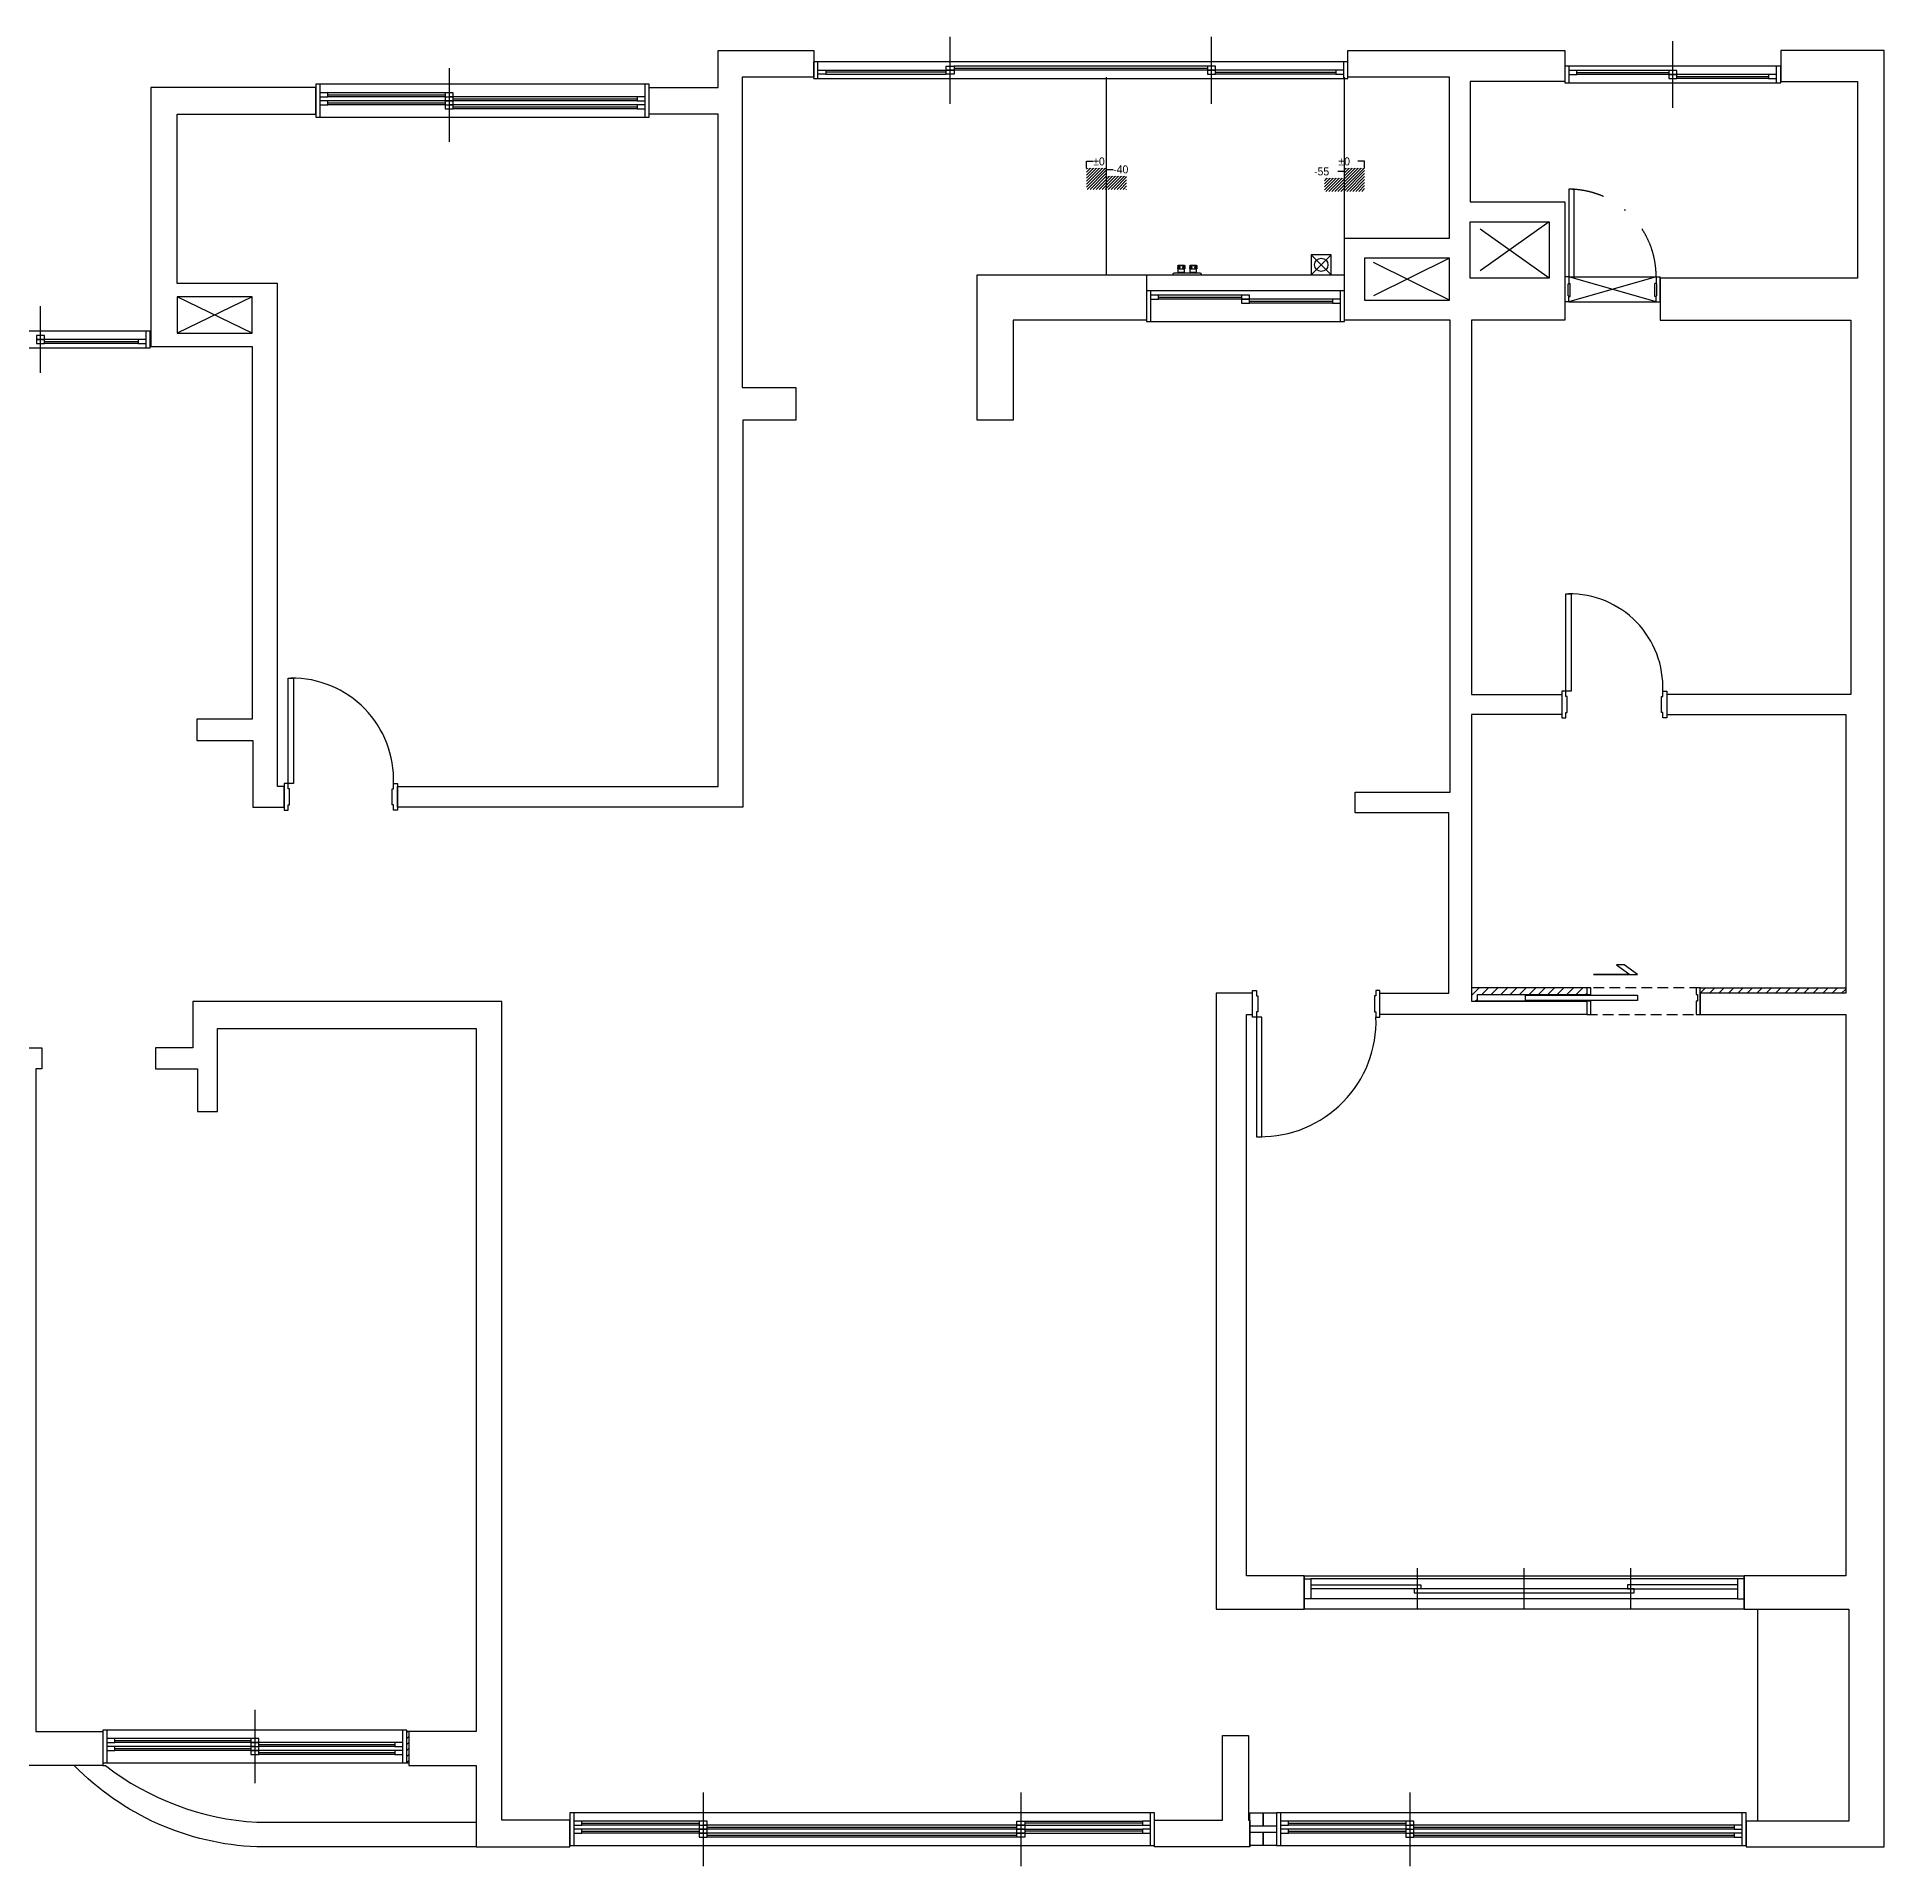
# Model space of a CAD drawing. Header units: millimetres. Extents: x 236955 to 308542, y 30900 to 88969.
# Drawn here: x 281489 to 295336, y 37306 to 51013 of the extents above; entities that cross this region are included whole.
import ezdxf
from ezdxf.enums import TextEntityAlignment as Align

# ---------------------------------------------------------------- set-up
doc = ezdxf.new("R2010")
doc.units = ezdxf.units.MM
doc.header["$LTSCALE"] = 100
for name, pattern in [('DASHDOT', [25.4, 12.7, -6.35, 0, -6.35]), ('DH-HID2', [1.2, 0.8, -0.4]), ('DIVIDE', [31.75, 12.7, -6.35, 0, -6.35, 0, -6.35])]:
    doc.linetypes.add(name, pattern=pattern)
doc.layers.get('DEFPOINTS').update_dxf_attribs({"color": 248})
for name, color, linetype in [('03-WAL NEW', 3, 'Continuous'), ('2CONTINUOUS', 2, 'Continuous'), ('C-LEVEL', 7, 'Continuous'), ('C-SYM', 7, 'Continuous'), ('CO-DO-FR', 7, 'Continuous'), ('CO-DOOR', 8, 'Continuous'), ('F-DOOR', 6, 'Continuous'), ('F-HAT', 251, 'Continuous'), ('F-LEVEL', 7, 'Continuous'), ('F-OPEN', 1, 'DIVIDE'), ('F-WALL1', 2, 'Continuous'), ('F-WALL2', 3, 'Continuous'), ('F-WIN', 4, 'Continuous'), ('FIN', 7, 'Continuous')]:
    doc.layers.add(name, color=color, linetype=linetype)
doc.styles.get("Standard").update_dxf_attribs({"font": ''})
doc.styles.add('YOURNAME', font='HY울릉도M.TTF')
doc.styles.get('Standard').set_extended_font_data('Haan YGodic 230')
doc.dimstyles.get("Standard").update_dxf_attribs({"dimtxt": 0.18, "dimasz": 0.18, "dimexe": 0.18, "dimexo": 0.0625, "dimgap": 0.09, "dimtad": 0, "dimtih": 1, "dimtoh": 1, "dimdec": 4, "dimzin": 0, "dimdsep": 46, "dimtxsty": 'Standard', "dimcen": 0.09, "dimadec": 0, "dimazin": 0, "dimtfac": 1, "dimtdec": 4, "dimtofl": 0, "dimtmove": 0, "dimatfit": 3, "dimfxl": 1, "dimtolj": 1, "dimtzin": 0, "dimarcsym": 0})

# ---------------------------------------------------------------- blocks, each defined once
blk = doc.blocks.new('A$C004A4CAE')
at = {"layer": 'FIN', "color": 6}
for p, q in [((0, 0), (0, 5)), ((200, 15), (10, 15)), ((36, 69), (36, 70)), ((84, 69), (36, 69)), ((51, 63), (36, 63)), ((51, 57), (36, 57)), ((51, 51), (36, 51)), ((36, 23), (36, 45)), ((84, 45), (36, 45)), ((82, 72), (38, 72)), ((82, 21), (38, 21)), ((43, 15), (43, 21)), ((84, 63), (69, 63)), ((84, 57), (69, 57)), ((84, 51), (69, 51)), ((77, 15), (77, 21)), ((84, 69), (84, 70)), ((84, 23), (84, 45)), ((126, 69), (126, 70)), ((174, 69), (126, 69)), ((141, 63), (126, 63)), ((141, 57), (126, 57)), ((141, 51), (126, 51)), ((174, 45), (126, 45)), ((126, 23), (126, 45)), ((172, 72), (128, 72)), ((172, 21), (128, 21)), ((133, 15), (133, 21)), ((174, 63), (159, 63)), ((174, 57), (159, 57)), ((174, 51), (159, 51)), ((167, 15), (167, 21)), ((174, 69), (174, 70)), ((174, 23), (174, 45)), ((210, 0), (210, 5))]:
    blk.add_line(p, q, dxfattribs=at)
for centre, radius, start, end in [((10, 5), 10, 90, 180), ((36, 66), 3, 90, 270), ((36, 60), 3, 90, 270), ((36, 54), 3, 90, 270), ((36, 48), 3, 90, 270), ((38, 70), 2, 90, 180), ((38, 23), 2, 180, 270), ((51, 66), 3, 90, 270), ((51, 60), 3, 90, 270), ((51, 54), 3, 90, 270), ((51, 48), 3, 90, 270), ((69, 66), 3, 270, 90), ((69, 60), 3, 270, 90), ((69, 54), 3, 270, 90), ((69, 48), 3, 270, 90), ((82, 70), 2, 0, 90), ((82, 23), 2, 270, 0), ((84, 66), 3, 270, 90), ((84, 60), 3, 270, 90), ((84, 54), 3, 270, 90), ((84, 48), 3, 270, 90), ((126, 66), 3, 90, 270), ((126, 60), 3, 90, 270), ((126, 54), 3, 90, 270), ((126, 48), 3, 90, 270), ((128, 70), 2, 90, 180), ((128, 23), 2, 180, 270), ((141, 66), 3, 90, 270), ((141, 60), 3, 90, 270), ((141, 54), 3, 90, 270), ((141, 48), 3, 90, 270), ((159, 66), 3, 270, 90), ((159, 60), 3, 270, 90), ((159, 54), 3, 270, 90), ((159, 48), 3, 270, 90), ((172, 70), 2, 0, 90), ((172, 23), 2, 270, 0), ((174, 66), 3, 270, 90), ((174, 60), 3, 270, 90), ((174, 54), 3, 270, 90), ((174, 48), 3, 270, 90), ((200, 5), 10, 0, 90)]:
    blk.add_arc(centre, radius, start, end, dxfattribs=at)
blk = doc.blocks.new('C-SYM-LEVEL-2')
at = {"layer": 'C-SYM', "style": 'YOURNAME'}
blk.add_attdef('부위', text='', height=60, dxfattribs=at).set_placement((-68456, -41157), align=Align.MIDDLE_LEFT)
at = {"layer": 'DEFPOINTS', "has_arrowhead": 0}
blk.add_leader([(-68506, -41107), (-68506, -41157), (-68456, -41157)], dimstyle='Standard', override={"dimscale": 1, "dimasz": 1, "dimtxsty": 'YOURNAME', "dimldrblk": 'Dot'}, dxfattribs=at)

msp = doc.modelspace()

# ---------------------------------------------------------------- hatches: boundary and pattern name
at = {"layer": '03-WAL NEW'}
h = msp.add_hatch(dxfattribs=at)
h.set_pattern_fill('_USER', color=256, scale=50, angle=45, pattern_type=0)
h.set_pattern_definition([(45, (18317.407, -22559.953), (-35.355339, 35.355339), [])])
h.paths.add_polyline_path([(295048, 43886.5), (293957, 43886.5), (293957, 43846.5), (295048, 43846.5)])
h.paths.add_polyline_path([(293107, 43886.5), (292244, 43886.5), (292244, 43786.5), (292287, 43786.5), (292287, 43836.5), (293107, 43836.5)])
at = {"layer": 'C-LEVEL'}
h = msp.add_hatch(dxfattribs=at)
h.set_pattern_fill('ANSI31', color=1, scale=5, angle=180)
h.set_pattern_definition([(225, (-38902.273, 18179.715), (11.22532015, -11.22532015), [])])
h.paths.add_polyline_path([(289357, 49870.5), (289657, 49870.5), (289657, 49970.5), (289507, 49970.5), (289507, 50030.5), (289357, 50030.5)])
h = msp.add_hatch(dxfattribs=at)
h.set_pattern_fill('ANSI31', color=1, scale=5, angle=180)
h.set_pattern_definition([(225, (-38668.558, 18179.715), (11.22532015, -11.22532015), [])])
h.paths.add_polyline_path([(291442, 49855.5), (291142, 49855.5), (291142, 49955.5), (291292, 49955.5), (291292, 50030.5), (291442, 50030.5)])
at = {"layer": 'F-HAT'}
h = msp.add_hatch(dxfattribs=at)
h.set_pattern_fill('ANSI31', color=256, scale=10)
h.set_pattern_definition([(45, (132431.345, -42410.255), (-22.4506403, 22.4506403), [])])
h.paths.add_polyline_path([(282337, 48807.5), (282342, 48807.5), (282342, 48692.5), (282337, 48692.5)])
h = msp.add_hatch(dxfattribs=at)
h.set_pattern_fill('ANSI31', color=256, scale=10)
h.set_pattern_definition([(45, (132421.345, -42410.255), (-22.4506403, 22.4506403), [])])
h.paths.add_polyline_path([(284277, 38079.5), (284262, 38079.5), (284262, 38314.5), (284277, 38314.5)])

# ---------------------------------------------------------------- linework, layer by layer
for p, q in [((291042, 49230.5), (291192, 49380.5)), ((291042, 49380.5), (291192, 49230.5))]:
    msp.add_line(p, q)
msp.add_lwpolyline([(291042, 49230.5), (291192, 49230.5), (291192, 49380.5), (291042, 49380.5)], close=True)
msp.add_circle((291117, 49305.5), 50)
at = {"layer": '03-WAL NEW'}
msp.add_line((293957, 43886.5), (295048, 43886.5), dxfattribs=at)
msp.add_lwpolyline([(293107, 43886.5), (292244, 43886.5)], dxfattribs=at)
at = {"layer": '2CONTINUOUS'}
msp.add_lwpolyline([(284782, 37449.5), (283137, 37449.5, -0.1911323), (281768.9, 38059.5)], format="xyb", dxfattribs=at)
at = {"layer": 'C-LEVEL', "color": 2, "const_width": 2}
for points in [[(289657, 49970.5), (289507, 49970.5), (289507, 50030.5), (289357, 50030.5)], [(291142, 49955.5), (291292, 49955.5), (291292, 50030.5), (291442, 50030.5)]]:
    msp.add_lwpolyline(points, dxfattribs=at)
at = {"layer": 'CO-DO-FR'}
for points in [[(292919, 46111.5), (292919, 45911.5), (292949, 45911.5), (292949, 45951.5), (292959, 45951.5), (292959, 46071.5), (292949, 46071.5), (292949, 46111.5), (292919, 46111.5)], [(293707, 46111.5), (293707, 45911.5), (293677, 45911.5), (293677, 45951.5), (293667, 45951.5), (293667, 46071.5), (293677, 46071.5), (293677, 46111.5), (293707, 46111.5)], [(283342, 45418), (283342, 45218), (283372, 45218), (283372, 45258), (283382, 45258), (283382, 45378), (283372, 45378), (283372, 45418), (283342, 45418)], [(284192, 45418), (284192, 45218), (284162, 45218), (284162, 45258), (284152, 45258), (284152, 45378), (284162, 45378), (284162, 45418), (284192, 45418)], [(290602, 43666.5), (290602, 43866.5), (290632, 43866.5), (290632, 43826.5), (290642, 43826.5), (290642, 43706.5), (290632, 43706.5), (290632, 43666.5), (290602, 43666.5)], [(291557, 43666.5), (291557, 43866.5), (291527, 43866.5), (291527, 43826.5), (291517, 43826.5), (291517, 43706.5), (291527, 43706.5), (291527, 43666.5), (291557, 43666.5)], [(293107, 43836.5), (293137, 43836.5), (293137, 43886.5), (293107, 43886.5)], [(293107, 43686.5), (293137, 43686.5), (293137, 43786.5), (293107, 43786.5)], [(293927, 43686.5), (293957, 43686.5), (293957, 43886.5), (293927, 43886.5), (293927, 43836.5), (293937, 43836.5), (293937, 43786.5), (293927, 43786.5), (293927, 43686.5)]]:
    msp.add_lwpolyline(points, close=True, dxfattribs=at)
msp.add_lwpolyline([(293137, 43786.5), (292287, 43786.5), (292287, 43836.5), (293137, 43836.5)], dxfattribs=at)
at = {"layer": 'CO-DOOR'}
for points in [[(292989, 46839.5), (292989, 46111.5), (292949, 46111.5), (292949, 46839.5)], [(283412, 46208), (283412, 45418), (283372, 45418), (283372, 46208)], [(292647, 43831.5), (293487, 43831.5), (293487, 43791.5), (292647, 43791.5)], [(290672, 42771.5), (290672, 43666.5), (290632, 43666.5), (290632, 42771.5)]]:
    msp.add_lwpolyline(points, close=True, dxfattribs=at)
at = {"layer": 'CO-DOOR', "color": 1}
msp.add_lwpolyline([(293157.8, 43986.5), (293487, 43986.5), (293388.4, 44058.8), (293330.1, 44058.8), (293428.7, 43986.5), (293157.8, 43986.5)], close=True, dxfattribs=at)
at = {"layer": 'CO-DOOR', "color": 251, "linetype": 'DH-HID2'}
msp.add_lwpolyline([(293107, 43786.5), (293107, 43686.5), (293957, 43686.5), (293957, 43886.5), (293107, 43886.5), (293107, 43836.5)], dxfattribs=at)
at = {"layer": 'CO-DOOR'}
for centre, radius, start, end in [((292979, 46141), 698.6, 357.58397, 90.82015), ((283402, 45447.5), 760.6, 357.77761, 90.75335), ((290662, 43637), 865.5, 269.33799, 1.95677)]:
    msp.add_arc(centre, radius, start, end, dxfattribs=at)
at = {"layer": 'F-DOOR', "color": 1, "linetype": 'DASHDOT', "ltscale": 0.3}
msp.add_arc((292972, 49216.5), 655.2, 0, 90, dxfattribs=at)
at = {"layer": 'F-LEVEL'}
for p, q in [((289507, 49230.5), (289507, 50710.5)), ((291292, 49505.5), (291292, 50710.5)), ((294388, 39231.5), (294388, 37642.5))]:
    msp.add_line(p, q, dxfattribs=at)
at = {"layer": 'F-OPEN', "ltscale": 0.5}
for p, q in [((292825.5, 49206.5), (292233, 49626.5)), ((292825.5, 49626.5), (292233, 49206.5)), ((292077, 49040.5), (291442, 49355.5)), ((292077, 49355.5), (291442, 49040.5)), ((283102, 48792.5), (282540, 49065.5)), ((283102, 49065.5), (282540, 48792.5))]:
    msp.add_line(p, q, dxfattribs=at)
at = {"layer": 'F-WALL1'}
for p, q in [((291317, 50710.5), (291317, 50910.5)), ((291317, 50910.5), (292943, 50910.5)), ((292943, 50910.5), (292943, 50679.5)), ((295335.5, 50910.5), (294560.5, 50910.5)), ((294560.5, 50910.5), (294560.5, 50679.5)), ((295335.5, 37449.5), (295335.5, 50910.5)), ((292077, 50710.5), (291317, 50710.5)), ((292077, 49505.5), (292077, 50710.5)), ((292943, 50679.5), (292233, 50679.5)), ((292233, 50679.5), (292233, 49776.5)), ((294560.5, 50679.5), (295135.5, 50679.5)), ((295135.5, 50679.5), (295135.5, 49206.5)), ((292233, 49776.5), (292942, 49776.5)), ((292942, 49776.5), (292942, 48891.5)), ((291292, 48890.5), (291292, 49505.5)), ((291292, 49505.5), (292077, 49505.5)), ((295135.5, 49206.5), (293657, 49206.5)), ((293657, 49206.5), (293657, 48891.5)), ((292082, 48890.5), (291292, 48890.5)), ((292082, 45353.5), (292082, 48890.5)), ((292942, 48891.5), (292244, 48891.5)), ((292244, 48891.5), (292244, 46086.5)), ((293657, 48891.5), (295087, 48891.5)), ((295087, 48891.5), (295087, 46086.5)), ((292244, 46086.5), (292919, 46086.5)), ((292919, 46086.5), (292919, 45936.5)), ((295087, 46086.5), (293707, 46086.5)), ((293707, 46086.5), (293707, 45936.5)), ((292919, 45936.5), (292244, 45936.5)), ((292244, 45936.5), (292244, 43786.5)), ((293707, 45936.5), (295048, 45936.5)), ((295048, 45936.5), (295048, 43846.5)), ((291372, 45198.5), (291372, 45353.5)), ((291372, 45353.5), (292082, 45353.5)), ((292072, 45198.5), (291372, 45198.5)), ((292072, 43846.5), (292072, 45198.5)), ((291557, 43686.5), (291557, 43846.5)), ((291557, 43846.5), (292072, 43846.5)), ((292244, 43786.5), (293107, 43786.5)), ((293107, 43786.5), (293107, 43686.5)), ((295048, 43846.5), (293957, 43846.5)), ((293957, 43846.5), (293957, 43686.5)), ((293107, 43686.5), (291557, 43686.5)), ((293957, 43686.5), (295048, 43686.5)), ((295048, 43686.5), (295048, 39481.5)), ((295048, 39481.5), (294288, 39481.5)), ((294288, 39481.5), (294288, 39231.5)), ((294288, 39231.5), (295071, 39231.5)), ((295071, 39231.5), (295071, 37642.5)), ((290581, 37449.5), (290581, 37649.5)), ((295071, 37642.5), (294301, 37642.5)), ((294301, 37642.5), (294301, 37449.5)), ((294301, 37449.5), (295335.5, 37449.5))]:
    msp.add_line(p, q, dxfattribs=at)
for points in [[(286597, 50435.5), (286079.5, 50435.5), (286079.5, 50635.5), (286597, 50635.5), (286597, 50910.5), (287312, 50910.5), (287312, 50710.5), (286777, 50710.5), (286777, 48385.5), (287177, 48385.5), (287177, 48140.5), (286782, 48140.5), (286782, 45240.5), (284192, 45240.5), (284192, 45395.5), (286597, 45395.5)], [(283102, 48692.5), (283102, 45900.5), (282687, 45900.5), (282687, 45740.5), (283107, 45740.5), (283107, 45240.5), (283342, 45240.5), (283342, 45395.5), (283292, 45395.5), (283292, 49165.5), (282540, 49165.5), (282540, 50435.5), (283579.5, 50435.5), (283579.5, 50635.5), (282342, 50635.5), (282342, 48692.5)], [(292825.5, 49626.5), (292825.5, 49206.5), (292233, 49206.5), (292233, 49626.5)], [(291442, 49355.5), (291442, 49040.5), (292077, 49040.5), (292077, 49355.5)], [(289807, 49230.5), (289807, 48890.5), (288807, 48890.5), (288807, 48140.5), (288537, 48140.5), (288537, 49230.5)], [(283102, 48792.5), (283102, 49065.5), (282540, 49065.5), (282540, 48792.5)], [(284277, 38059.5), (284782, 38059.5), (284782, 37634.5), (284782, 37449.5), (285483, 37449.5), (285483, 37649.5), (284973, 37649.5), (284973, 43784.5), (282657, 43784.5), (282657, 43437.5), (282377, 43437.5), (282377, 43279.5), (282692, 43279.5), (282692, 42961.5), (282842, 42961.5), (282842, 43581.5), (284782, 43581.5), (284782, 38314.5), (284277, 38314.5)], [(290602, 43846.5), (290329, 43846.5), (290329, 39426.5), (290329, 39231.5), (290989, 39231.5), (290989, 39481.5), (290557, 39481.5), (290557, 43686.5), (290602, 43686.5)], [(289866, 37449.5), (289866, 37649.5), (290376, 37649.5), (290376, 38284.5), (290571, 38284.5), (290571, 37992.5), (290571, 37649.5), (290581, 37649.5), (290581, 37449.5)]]:
    msp.add_lwpolyline(points, close=True, dxfattribs=at)
msp.add_lwpolyline([(281982, 38059.5), (280779, 38059.5), (280779, 38314.5), (281292, 38314.5), (281292, 43279.5), (281247, 43279.5), (281247, 43437.5), (281527, 43437.5), (281527, 43279.5), (281482, 43279.5), (281482, 38314.5), (281982, 38314.5), (281982, 38059.5), (282003.7, 38059.5)], dxfattribs=at)
msp.add_lwpolyline([(282003.7, 38059.5, 0.1512783), (283137, 37634.5), (284782, 37634.5)], format="xyb", dxfattribs=at)
at = {"layer": 'F-WALL2'}
for p, q in [((282337, 48807.5), (282342, 48807.5)), ((282342, 48692.5), (282337, 48692.5)), ((284277, 38314.5), (284262, 38314.5)), ((284262, 38079.5), (284277, 38079.5))]:
    msp.add_line(p, q, dxfattribs=at)
at = {"layer": 'F-WIN'}
for p, q in [((288334.5, 50513), (288334.5, 51013)), ((290294.5, 50513), (290294.5, 51013)), ((293751.8, 50482), (293751.8, 50982)), ((291317, 50825.5), (287312, 50825.5)), ((287312, 50700.5), (287312, 50825.5)), ((287342, 50700.5), (287342, 50825.5)), ((291287, 50700.5), (291287, 50825.5)), ((291317, 50700.5), (291317, 50825.5)), ((284579.5, 50778.9), (284579.5, 50227.2)), ((287312, 50700.5), (291317, 50700.5)), ((287402, 50763), (288304.5, 50763)), ((288304.5, 50748), (287402, 50748)), ((287402, 50733), (288304.5, 50733)), ((290264.5, 50793), (288364.5, 50793)), ((288364.5, 50778), (290264.5, 50778)), ((290264.5, 50763), (288364.5, 50763)), ((291227, 50763), (290324.5, 50763)), ((290324.5, 50748), (291227, 50748)), ((291227, 50733), (290324.5, 50733)), ((294560.5, 50794.5), (292943, 50794.5)), ((292943, 50794.5), (292943, 50669.5)), ((292973, 50794.5), (292973, 50669.5)), ((293721.8, 50762), (293033, 50762)), ((293033, 50747), (293721.8, 50747)), ((293721.8, 50732), (293033, 50732)), ((294470.5, 50732), (293781.8, 50732)), ((293781.8, 50717), (294470.5, 50717)), ((294470.5, 50702), (293781.8, 50702)), ((294530.5, 50669.5), (294530.5, 50794.5)), ((294560.5, 50669.5), (294560.5, 50794.5)), ((286079.5, 50658), (283579.5, 50658)), ((283579.5, 50658), (283579.5, 50413)), ((283609.5, 50658), (283609.5, 50413)), ((284549.5, 50595.5), (283669.5, 50595.5)), ((283669.5, 50580.5), (284549.5, 50580.5)), ((284549.5, 50565.5), (283669.5, 50565.5)), ((285989.5, 50565.5), (284609.5, 50565.5)), ((284609.5, 50550.5), (285989.5, 50550.5)), ((286049.5, 50413), (286049.5, 50658)), ((286079.5, 50413), (286079.5, 50658)), ((292943, 50669.5), (294560.5, 50669.5)), ((283579.5, 50413), (286079.5, 50413)), ((284549.5, 50535.5), (283669.5, 50535.5)), ((283669.5, 50520.5), (284549.5, 50520.5)), ((284549.5, 50505.5), (283669.5, 50505.5)), ((285989.5, 50535.5), (284609.5, 50535.5)), ((285989.5, 50505.5), (284609.5, 50505.5)), ((284609.5, 50490.5), (285989.5, 50490.5)), ((285989.5, 50475.5), (284609.5, 50475.5)), ((289807, 49230.5), (291292, 49230.5)), ((292972, 49216.5), (292942, 49216.5)), ((292966.9, 49163.5), (292972, 49163.5)), ((292967, 49072), (292966.9, 49163.5)), ((292971.8, 49216.5), (293627, 49216.5)), ((292971.8, 49216.5), (292971.8, 49163.5)), ((293627, 49029), (292972, 49216.5)), ((293627, 49216.5), (292972, 49029)), ((292972, 49166.5), (292982, 49166.5)), ((292982, 49069), (292982, 49166.5)), ((293617, 49069), (293617, 49166.5)), ((293627, 49166.5), (293617, 49166.5)), ((293627, 49216.5), (293657, 49216.5)), ((293632.1, 49163.5), (293627, 49163.5)), ((293627.2, 49216.5), (293627.2, 49163.5)), ((293632, 49072), (293632.1, 49163.5)), ((293657, 49029), (293657, 49216.5)), ((291292, 49110.5), (289807, 49110.5)), ((289807, 49110.5), (289807, 48880.5)), ((289837, 49110.5), (289837, 48880.5)), ((290519.5, 49078), (289897, 49078)), ((289897, 49063), (290519.5, 49063)), ((290519.5, 49048), (289897, 49048)), ((291202, 49048), (290579.5, 49048)), ((290579.5, 49033), (291202, 49033)), ((291202, 49018), (290579.5, 49018)), ((291262, 48880.5), (291262, 49110.5)), ((291292, 48880.5), (291292, 49110.5)), ((292972, 49029), (292942, 49029)), ((292967, 49072), (292972, 49072)), ((292972, 49029), (292972, 49072)), ((292972, 49069), (292982, 49069)), ((292972, 49029), (293627, 49029)), ((293627, 49069), (293617, 49069)), ((293632, 49072), (293627, 49072)), ((293627, 49029), (293627, 49072)), ((293627, 49029), (293657, 49029)), ((281517, 48495), (281517, 48995)), ((289807, 48880.5), (291292, 48880.5)), ((282337, 48807.5), (280697, 48807.5)), ((282247, 48745), (281547, 48745)), ((282307, 48682.5), (282307, 48807.5)), ((282337, 48682.5), (282337, 48807.5)), ((280697, 48682.5), (282337, 48682.5)), ((281547, 48730), (282247, 48730)), ((282247, 48715), (281547, 48715)), ((294288, 39479), (290989, 39479)), ((290989, 39479), (290989, 39234)), ((291838.8, 39234), (291838.8, 39539)), ((292638.5, 39234), (292638.5, 39539)), ((293438.3, 39234), (293438.3, 39539)), ((294288, 39234), (294288, 39479)), ((294238, 39459), (291039, 39459)), ((290989, 39234), (294288, 39234)), ((294238, 39309), (291039, 39309)), ((283122, 38477.9), (283122, 37926.2)), ((284262, 38324.5), (281982, 38324.5)), ((281982, 38324.5), (281982, 38079.5)), ((282012, 38324.5), (282012, 38079.5)), ((283092, 38262), (282072, 38262)), ((282072, 38247), (283092, 38247)), ((283092, 38232), (282072, 38232)), ((284172, 38232), (283152, 38232)), ((283152, 38217), (284172, 38217)), ((284232, 38079.5), (284232, 38324.5)), ((284262, 38079.5), (284262, 38324.5)), ((281982, 38079.5), (284262, 38079.5)), ((283092, 38202), (282072, 38202)), ((282072, 38187), (283092, 38187)), ((283092, 38172), (282072, 38172)), ((284172, 38202), (283152, 38202)), ((284172, 38172), (283152, 38172)), ((283152, 38157), (284172, 38157)), ((284172, 38142), (283152, 38142)), ((286484.5, 37857.9), (286484.5, 37306.2)), ((288864.5, 37857.9), (288864.5, 37306.2)), ((291781, 37857.9), (291781, 37306.2)), ((289866, 37704.5), (285483, 37704.5)), ((285483, 37704.5), (285483, 37459.5)), ((285513, 37704.5), (285513, 37459.5)), ((289836, 37459.5), (289836, 37704.5)), ((289866, 37459.5), (289866, 37704.5)), ((294301, 37704.5), (290781, 37704.5)), ((290781, 37704.5), (290781, 37459.5)), ((290811, 37704.5), (290811, 37459.5)), ((294271, 37459.5), (294271, 37704.5)), ((294301, 37459.5), (294301, 37704.5)), ((286454.5, 37642), (285573, 37642)), ((285573, 37627), (286454.5, 37627)), ((286454.5, 37612), (285573, 37612)), ((286454.5, 37582), (285573, 37582)), ((285573, 37567), (286454.5, 37567)), ((286514.5, 37552), (285573, 37552)), ((288834.5, 37612), (286514.5, 37612)), ((286514.5, 37597), (288834.5, 37597)), ((288834.5, 37582), (286514.5, 37582)), ((288834.5, 37552), (286514.5, 37552)), ((286514.5, 37537), (288834.5, 37537)), ((288894.5, 37642), (289776, 37642)), ((289776, 37627), (288894.5, 37627)), ((288894.5, 37612), (289776, 37612)), ((288894.5, 37582), (289776, 37582)), ((289776, 37567), (288894.5, 37567)), ((288894.5, 37552), (289776, 37552)), ((291751, 37642), (290871, 37642)), ((290871, 37627), (291751, 37627)), ((291751, 37612), (290871, 37612)), ((291751, 37582), (290871, 37582)), ((290871, 37567), (291751, 37567)), ((291751, 37552), (290871, 37552)), ((294211, 37612), (291811, 37612)), ((291811, 37597), (294211, 37597)), ((294211, 37582), (291811, 37582)), ((294211, 37552), (291811, 37552)), ((291811, 37537), (294211, 37537)), ((285483, 37459.5), (289866, 37459.5)), ((288834.5, 37522), (286514.5, 37522)), ((290781, 37459.5), (294301, 37459.5)), ((294211, 37522), (291811, 37522))]:
    msp.add_line(p, q, dxfattribs=at)
for points in [[(287402, 50763), (287402, 50733), (287342, 50733), (287342, 50763)], [(288364.5, 50793), (288364.5, 50763), (288304.5, 50763), (288304.5, 50793)], [(288364.5, 50763), (288364.5, 50733), (288304.5, 50733), (288304.5, 50763)], [(290264.5, 50793), (290264.5, 50763), (290324.5, 50763), (290324.5, 50793)], [(290264.5, 50763), (290264.5, 50733), (290324.5, 50733), (290324.5, 50763)], [(291227, 50763), (291227, 50733), (291287, 50733), (291287, 50763)], [(292973, 50762), (292973, 50732), (293033, 50732), (293033, 50762)], [(293721.8, 50762), (293721.8, 50732), (293781.8, 50732), (293781.8, 50762)], [(293721.8, 50732), (293721.8, 50702), (293781.8, 50702), (293781.8, 50732)], [(294470.5, 50732), (294470.5, 50702), (294530.5, 50702), (294530.5, 50732)], [(283609.5, 50595.5), (283609.5, 50565.5), (283669.5, 50565.5), (283669.5, 50595.5)], [(284549.5, 50595.5), (284549.5, 50565.5), (284609.5, 50565.5), (284609.5, 50595.5)], [(285989.5, 50565.5), (285989.5, 50535.5), (286049.5, 50535.5), (286049.5, 50565.5)], [(283609.5, 50535.5), (283609.5, 50505.5), (283669.5, 50505.5), (283669.5, 50535.5)], [(284549.5, 50535.5), (284549.5, 50505.5), (284609.5, 50505.5), (284609.5, 50535.5)], [(285989.5, 50505.5), (285989.5, 50475.5), (286049.5, 50475.5), (286049.5, 50505.5)], [(292971.8, 49871.7), (292971.8, 49216.5), (293011.8, 49216.5), (293011.8, 49871.7)], [(289837, 49078), (289837, 49048), (289897, 49048), (289897, 49078)], [(290519.5, 49078), (290519.5, 49048), (290579.5, 49048), (290579.5, 49078)], [(290519.5, 49048), (290519.5, 49018), (290579.5, 49018), (290579.5, 49048)], [(291202, 49048), (291202, 49018), (291262, 49018), (291262, 49048)], [(281487, 48775), (281487, 48745), (281547, 48745), (281547, 48775)], [(281487, 48745), (281487, 48715), (281547, 48715), (281547, 48745)], [(282247, 48745), (282247, 48715), (282307, 48715), (282307, 48745)], [(290989, 39459), (291039, 39459), (291039, 39309), (290989, 39309)], [(293463.3, 39384), (291813.8, 39384), (291813.8, 39354), (293463.3, 39354)], [(294288, 39459), (294238, 39459), (294238, 39309), (294288, 39309)], [(282012, 38262), (282012, 38232), (282072, 38232), (282072, 38262)], [(283092, 38262), (283092, 38232), (283152, 38232), (283152, 38262)], [(283092, 38232), (283092, 38202), (283152, 38202), (283152, 38232)], [(284172, 38232), (284172, 38202), (284232, 38202), (284232, 38232)], [(282012, 38202), (282012, 38172), (282072, 38172), (282072, 38202)], [(283092, 38172), (283092, 38142), (283152, 38142), (283152, 38172)], [(284172, 38172), (284172, 38142), (284232, 38142), (284232, 38172)], [(290681, 37604.5), (290581, 37604.5), (290581, 37704.5), (290681, 37704.5)], [(290781, 37604.5), (290681, 37604.5), (290681, 37704.5), (290781, 37704.5)], [(285513, 37642), (285513, 37612), (285573, 37612), (285573, 37642)], [(285513, 37582), (285513, 37552), (285573, 37552), (285573, 37582)], [(286454.5, 37642), (286454.5, 37612), (286514.5, 37612), (286514.5, 37642)], [(286454.5, 37582), (286454.5, 37552), (286514.5, 37552), (286514.5, 37582)], [(288894.5, 37642), (288894.5, 37612), (288834.5, 37612), (288834.5, 37642)], [(288894.5, 37612), (288894.5, 37582), (288834.5, 37582), (288834.5, 37612)], [(288894.5, 37582), (288894.5, 37552), (288834.5, 37552), (288834.5, 37582)], [(288894.5, 37552), (288894.5, 37522), (288834.5, 37522), (288834.5, 37552)], [(289776, 37642), (289776, 37612), (289836, 37612), (289836, 37642)], [(289776, 37582), (289776, 37552), (289836, 37552), (289836, 37582)], [(290681, 37459.5), (290581, 37459.5), (290581, 37559.5), (290681, 37559.5)], [(290781, 37459.5), (290681, 37459.5), (290681, 37559.5), (290781, 37559.5)], [(290811, 37642), (290811, 37612), (290871, 37612), (290871, 37642)], [(290811, 37582), (290811, 37552), (290871, 37552), (290871, 37582)], [(291751, 37642), (291751, 37612), (291811, 37612), (291811, 37642)], [(294211, 37612), (294211, 37582), (294271, 37582), (294271, 37612)], [(294211, 37552), (294211, 37522), (294271, 37522), (294271, 37552)]]:
    msp.add_lwpolyline(points, close=True, dxfattribs=at)
for points in [[(284549.5, 50565.5), (284549.5, 50535.5), (284609.5, 50535.5), (284609.5, 50565.5), (284579.5, 50565.5)], [(284549.5, 50505.5), (284549.5, 50475.5), (284609.5, 50475.5), (284609.5, 50505.5), (284579.5, 50505.5)], [(291039, 39414), (291863.8, 39414), (291863.8, 39384), (291039, 39384)], [(294238, 39414), (293413.3, 39414), (293413.3, 39384), (294238, 39384)], [(283122, 38202), (283092, 38202), (283092, 38172), (283152, 38172), (283152, 38202)], [(286454.5, 37612), (286454.5, 37582), (286514.5, 37582), (286514.5, 37612), (286484.5, 37612)], [(286454.5, 37552), (286454.5, 37522), (286514.5, 37522), (286514.5, 37552), (286484.5, 37552)], [(291751, 37612), (291751, 37582), (291811, 37582), (291811, 37612), (291781, 37612)], [(291781, 37582), (291751, 37582), (291751, 37552), (291811, 37552), (291811, 37582)], [(291751, 37552), (291751, 37522), (291811, 37522), (291811, 37552), (291781, 37552)]]:
    msp.add_lwpolyline(points, dxfattribs=at)

# ---------------------------------------------------------------- block references
at = {"xscale": -1}
msp.add_blockref('A$C004A4CAE', (290217, 49230.5), dxfattribs=at)
at = {"layer": 'C-LEVEL'}
ref = msp.add_blockref('C-SYM-LEVEL-2', (357863.5, 8924), dxfattribs=dict(at, xscale=-1, rotation=180))
ref.add_attrib('부위', '%%p0', dxfattribs={"height": 60, "style": 'YOURNAME'}).set_placement((289407, 50080.5), align=Align.MIDDLE_LEFT)
ref = msp.add_blockref('C-SYM-LEVEL-2', (358013.5, 8864), dxfattribs=dict(at, xscale=-1, rotation=180))
ref.add_attrib('부위', '-40', dxfattribs={"height": 60, "style": 'YOURNAME'}).set_placement((289557, 50020.5), align=Align.MIDDLE_LEFT)
ref = msp.add_blockref('C-SYM-LEVEL-2', (222785.6, 8849), dxfattribs=dict(at, rotation=180))
ref.add_attrib('부위', '-55', dxfattribs={"height": 60, "style": 'YOURNAME'}).set_placement((291062.6, 50005.5), align=Align.MIDDLE_LEFT)
ref = msp.add_blockref('C-SYM-LEVEL-2', (222935.6, 8924), dxfattribs=dict(at, rotation=180))
ref.add_attrib('부위', '%%p0', dxfattribs={"height": 60, "style": 'YOURNAME'}).set_placement((291245.6, 50080.5), align=Align.MIDDLE_LEFT)

doc.saveas('drawing.dxf')
